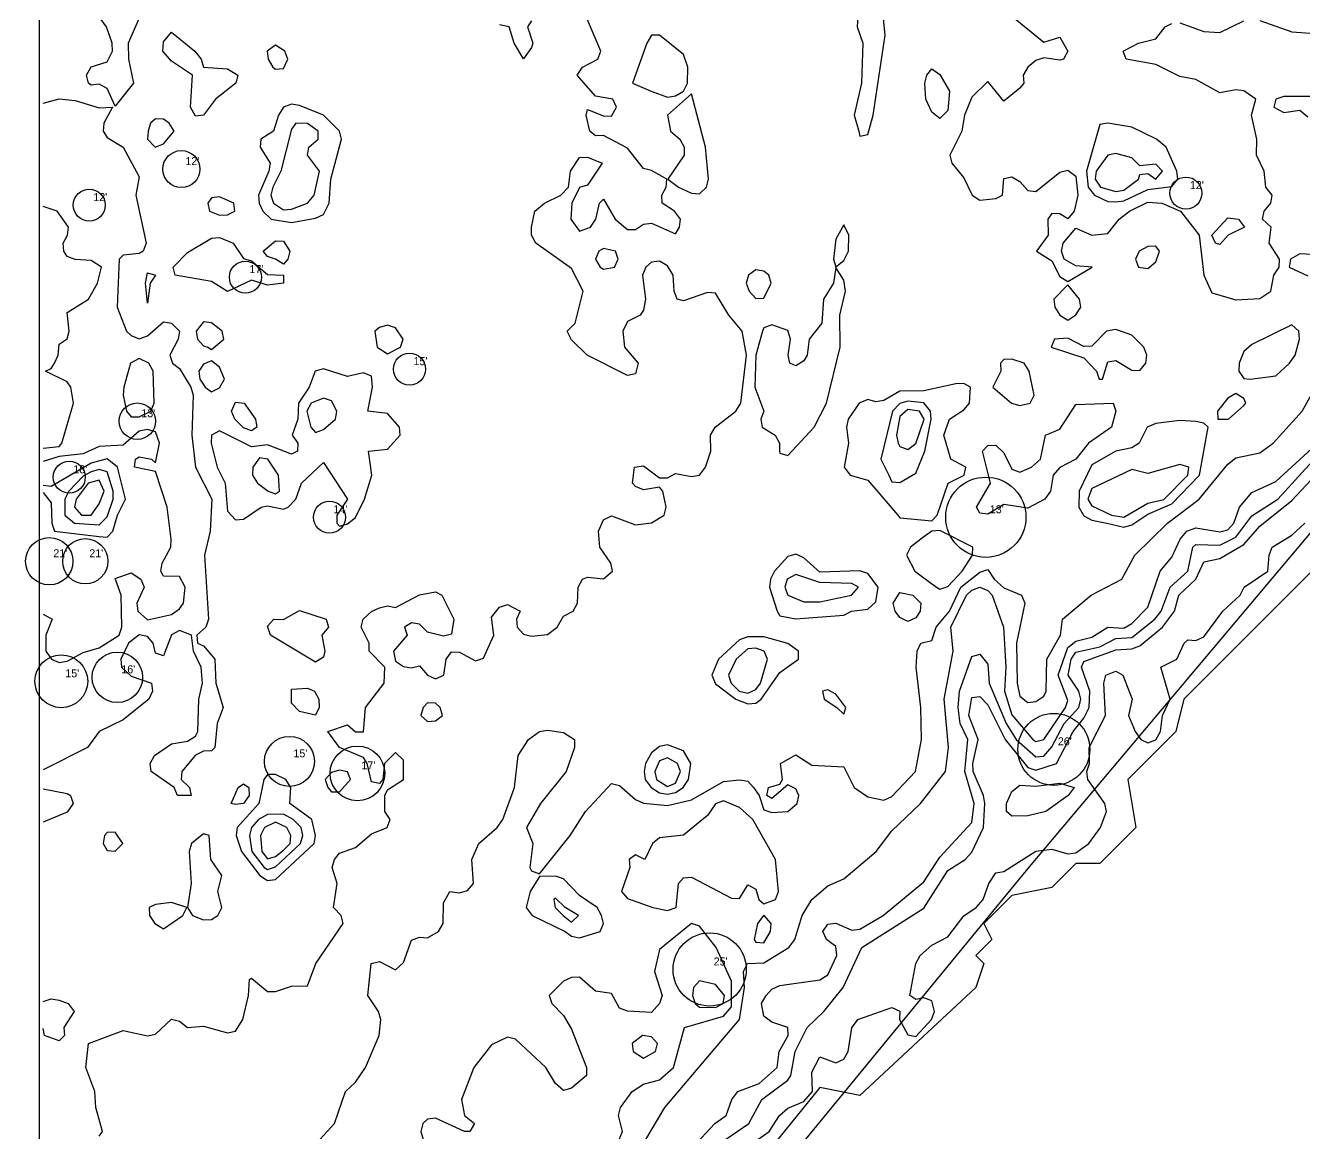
# Model space of a CAD drawing. Extents: x 425736 to 427074, y 1578339 to 1579567.
# Drawn here: x 425746.6 to 426066.1, y 1578866.5 to 1579143.4 of the extents above; entities that cross this region are included whole.
import ezdxf

# ---------------------------------------------------------------- set-up
doc = ezdxf.new("R2010")
doc.units = 21
doc.header["$MEASUREMENT"] = 0
for name, color, linetype in [('C-TOPO-HALF', 9, 'Continuous'), ('C-TOPO-MAJR', 3, 'Continuous'), ('C-TOPO-MINR', 8, 'Continuous'), ('C-WATR-LIDAR', 5, 'Continuous'), ('C-WATR-OVERTURE', 4, 'Continuous'), ('G-ANNO-ZONE', 6, 'Continuous'), ('L-PLNT-ANNO', 92, 'Continuous'), ('L-PLNT-TREE', 92, 'Continuous')]:
    doc.layers.add(name, color=color, linetype=linetype)

msp = doc.modelspace()

# ---------------------------------------------------------------- linework, layer by layer
at = {"layer": 'C-TOPO-HALF'}
for points, elevation in [([(425808.39185461623, 1579133), (425809, 1579132.4267652307), (425811, 1579132.6508174753), (425812.1130301441, 1579135), (425811.375563345, 1579137), (425809, 1579138.427131164), (425806.9098025192, 1579137), (425807.1873386832, 1579135), (425808.39185461623, 1579133)], 72.5), ([(425975, 1579120.152463382), (425973, 1579121.7129481616), (425971.49377368705, 1579125), (425971.28340757237, 1579129), (425971.7530653951, 1579131), (425973, 1579132.5489739792), (425974.99999999994, 1579131.1245872108), (425977.4322525931, 1579127), (425977, 1579122.165467626), (425975, 1579120.152463382)], 71.5), ([(425807.91831624135, 1579095), (425813, 1579094.140502451), (425819, 1579095.2107131334), (425821, 1579096.1202542232), (425822.41032047797, 1579099), (425822.8330124357, 1579105), (425825.5379376499, 1579115), (425825.0088441804, 1579117), (425821, 1579120.9647905424), (425815, 1579123.381208857), (425813, 1579123.6904532304), (425811.00000000006, 1579122.9544830502), (425809.7581278309, 1579121), (425808.55748692644, 1579117), (425805.3172527927, 1579115), (425805.20534665097, 1579113), (425807.67330953793, 1579109), (425807.37754700833, 1579107), (425804.7352762137, 1579101), (425804.93236862146, 1579099), (425805.8322157821, 1579097), (425807.91831624135, 1579095)], 72.5), ([(425778.9802643172, 1579113), (425781, 1579113.8353060535), (425783.7323333652, 1579117), (425782.4680679828, 1579119), (425781, 1579119.9972985142), (425779, 1579120.021550978), (425777.8300540219, 1579119), (425777.2090147356, 1579116.9999999998), (425777.0183461303, 1579115), (425778.9802643172, 1579113)], 72.5), ([(426013.6696880429, 1579101), (426017, 1579099.369622746), (426019, 1579099.294940529), (426021, 1579099.6038714827), (426027, 1579102.4278565473), (426032.99999999994, 1579103.156386411), (426034.44738802634, 1579105), (426034.2120342492, 1579107), (426031.5819618675, 1579113), (426029.1241822291, 1579115), (426023, 1579117.9654007973), (426016.99999999994, 1579118.9465124682), (426015, 1579118.6195057223), (426011.67350256746, 1579107), (426012.0558015631, 1579103), (426013.6696880429, 1579101)], 72.5), ([(425792.5075702956, 1579097), (425795, 1579095.9563086692), (425797, 1579096.0435527982), (425798.87456, 1579097), (425798.5876362594, 1579099), (425795, 1579100.5811670097), (425793, 1579100.3256163755), (425792.1398260131, 1579099), (425792.5075702956, 1579097)], 72.5), ([(425792.10293831484, 1579063), (425793, 1579062.4463792483), (425796.0844908883, 1579065), (425795.69707199454, 1579067), (425793, 1579069.0375853018), (425791, 1579069.2981154881), (425789.24075229093, 1579067), (425789.5627395602, 1579065), (425791, 1579063.33179184), (425792.10293831484, 1579063)], 72.5), ([(425834.4444491543, 1579063), (425837, 1579061.336614491), (425840.2357723578, 1579063), (425840.94582787243, 1579065), (425839, 1579067.8454312554), (425837, 1579068.4616265749), (425835, 1579067.8817672082), (425833.86899373797, 1579067), (425834.4444491543, 1579063)], 72.5), ([(425791.4507142857, 1579053.0000000002), (425793, 1579051.827144917), (425795, 1579052.8481437932), (425796.2388771187, 1579055), (425795, 1579058.0401188708), (425793, 1579059.5825585502), (425791, 1579058.7430290408), (425789.83035714284, 1579057), (425790.09184767277, 1579055), (425791.4507142857, 1579053.0000000002)], 72.5), ([(425824.3669039764, 1579019), (425825, 1579018.279517834), (425827, 1579018.8538437977), (425829, 1579020.4753498929), (425831.2911163479, 1579025), (425833.0543689321, 1579031), (425832.27963800903, 1579037), (425837, 1579037.5354768392), (425840.1756174551, 1579041), (425840.0087568609, 1579043), (425837, 1579046.4343649314), (425832.07909967843, 1579047), (425833.2434825231, 1579053), (425833, 1579055.777035566), (425831, 1579056.61247354), (425827, 1579055.679281503), (425821, 1579057.542160144), (425818.9222396651, 1579057), (425817.4016102751, 1579053), (425814.80342332803, 1579049), (425814.5966280897, 1579045), (425813.1560424667, 1579041), (425814.5911854951, 1579039), (425814.4973838592, 1579037), (425813, 1579036.2222039201), (425807, 1579038.6052836054), (425803, 1579038.117886959), (425795, 1579042.0932023877), (425793, 1579041.022268709), (425792.9385882035, 1579039), (425794.4252187548, 1579033), (425796.4224111214, 1579029), (425797, 1579021.9840039741), (425799, 1579019.886454586), (425801, 1579019.9993318398), (425805.46661757486, 1579023), (425807, 1579023.3599124271), (425811, 1579022.518075564), (425812.2150077094, 1579023), (425814.1362679837, 1579025), (425815.5079928952, 1579029), (425821, 1579034.1454242312), (425827.00012265425, 1579025), (425824.3223215296, 1579021), (425824.3669039764, 1579019)], 72.5), ([(425962.25417639664, 1579031), (425963, 1579029.3733594515), (425965, 1579029.1958618658), (425969, 1579031.5397178917), (425971.242042392, 1579037), (425972.8704233882, 1579045), (425972.72045968694, 1579047), (425971, 1579049.06987937), (425967, 1579049.5263923558), (425965.00000000006, 1579048.9142792227), (425963.20586584066, 1579047), (425960.2695343456, 1579035), (425962.25417639664, 1579031)], 72.5), ([(425985, 1579021.505844846), (425984.1440399367, 1579023), (425987.6488996372, 1579029), (425985.6763594734, 1579037), (425987, 1579038.436451733), (425989, 1579038.4956672443), (425991, 1579036.5580524344), (425993, 1579032.5287607773), (425995, 1579031.785704115), (425997.92599736067, 1579033), (426000.2011488561, 1579035), (426001.42823712947, 1579041), (426005, 1579042.5473421211), (426009, 1579048.657813588), (426018.32620320853, 1579049), (426018.9685196752, 1579047), (426017.881977343, 1579043), (426012.16094593756, 1579039), (426009, 1579035.0519722365), (426005.00000000006, 1579032.9694539062), (426003.37024913623, 1579031), (426002.64986192284, 1579027), (426001.2609037328, 1579024.9999999998), (425997, 1579022.7785234898), (425991, 1579023.6707572816), (425987, 1579021.2645823876), (425985, 1579021.505844846)], 71.5), ([(426017.88600907964, 1579021), (426021, 1579020.5367162763), (426027, 1579023.9912201148), (426031, 1579024.9740312572), (426037.00931124197, 1579031), (426037.23231988424, 1579033), (426035, 1579033.697911068), (426027, 1579031.4517679901), (426023, 1579032.4627729107), (426013, 1579027.6909891793), (426011.9955998955, 1579025), (426013, 1579023.3892828447), (426017.88600907964, 1579021)], 72.5), ([(425760.5535303053, 1579021), (425763, 1579021.0114349152), (425765, 1579023.861082206), (425766.1940942928, 1579027), (425765, 1579029.7267446383), (425762.24142648384, 1579029), (425759.2069593365, 1579025), (425758.80675203726, 1579023), (425760.5535303053, 1579021)], 73.5), ([(425937, 1579001), (425941, 1578999.3265246213), (425945, 1578999.3228412373), (425952.9416938111, 1579001), (425954.66997395514, 1579003), (425953, 1579003.9494429557), (425945, 1579004.1609147154), (425939, 1579006.1878342489), (425936.9075192535, 1579005), (425936.2614353666, 1579003), (425937, 1579001)], 72.5), ([(425967, 1578994.4226660877), (425965, 1578995.4351887894), (425963.8643533123, 1578997), (425963.34427791735, 1578999), (425965, 1579001.7262511887), (425968.2423122516, 1579001), (425970.24043390155, 1578999), (425970.1202954349, 1578997), (425969, 1578995.3581298941), (425967, 1578994.4226660877)], 71.5), ([(425924.84756833897, 1578977), (425927, 1578976.506559891), (425929, 1578977.4904674587), (425930.18106243736, 1578979), (425931.9908702342, 1578985), (425931.1106963573, 1578987), (425929, 1578987.7906017094), (425927, 1578987.5960058158), (425924.08419394365, 1578985), (425922.21767331345, 1578981), (425922.8774478158, 1578979), (425924.84756833897, 1578977)], 72.5), ([(425904.2057385199, 1578955), (425907, 1578953.2216293546), (425909, 1578954.05735463), (425910.1857184102, 1578957), (425909.49478246906, 1578959), (425907, 1578960.3763959706), (425905, 1578959.598224602), (425903.775647575, 1578957), (425904.2057385199, 1578955)], 72.5), ([(425805.0835479473, 1578931), (425807, 1578929.7668876108), (425809, 1578929.9802828846), (425818.6591575034, 1578939), (425819.04428664857, 1578941), (425818.0771159874, 1578945), (425812.583529318, 1578949), (425812.81638401153, 1578953), (425811.6389104703, 1578955), (425809, 1578956.201500484), (425807, 1578956.2479435958), (425806.08375365013, 1578955), (425804.8978895245, 1578949), (425799.4382090586, 1578943), (425799.2300941102, 1578941), (425800.5031243148, 1578937), (425805.0835479473, 1578931)], 72.5), ([(425822.0588043655, 1578953), (425823, 1578951.8841969746), (425825, 1578951.913376547), (425827.76412573806, 1578955), (425827, 1578956.8829553768), (425825, 1578957.3144327134), (425823, 1578956.6785076861), (425821.4740919083, 1578955), (425822.0588043655, 1578953)], 72.5), ([(425993, 1578945.814291323), (425991.63564490626, 1578947), (425991.6406779661, 1578949), (425993, 1578952.0037631216), (425995, 1578953.5758257203), (425999, 1578953.2988684843), (426005, 1578954.0926844552), (426008.61444022215, 1578953), (426007.0671357373, 1578951), (426001.4987320372, 1578947), (425997, 1578945.907150259), (425993, 1578945.814291323)], 69.5), ([(425903.28940027894, 1578923), (425907, 1578922.2126970417), (425909.1498781478, 1578923), (425909.68037703517, 1578929), (425911, 1578930.3565293988), (425913, 1578930.5712861414), (425923, 1578925.3086556168), (425925, 1578925.2503527515), (425927, 1578928.6592481204), (425929, 1578927.558460573), (425929.8155278523, 1578925), (425931, 1578923.8807038474), (425933.9263015551, 1578925), (425934.71603845176, 1578926.9999999998), (425933.9866025772, 1578935), (425928.30367647053, 1578945), (425925, 1578947.9587553514), (425921, 1578949.6294820716), (425918.99999999994, 1578948.9166750934), (425917, 1578945.9829133374), (425911, 1578941.0525872242), (425905, 1578940.4227129337), (425903.22833292413, 1578939), (425901.27716994897, 1578935), (425899, 1578936.110453649), (425897.37752161385, 1578935), (425897.54359740904, 1578933), (425895.48689138575, 1578927), (425897, 1578925.2650790552), (425903.28940027894, 1578923)], 71.5), ([(425765.98647538736, 1578939), (425767, 1578937.1957305782), (425769, 1578937.062467555), (425770.84464579896, 1578939), (425769, 1578941.785346308), (425767, 1578941.702176142), (425766.2768978059, 1578941), (425765.98647538736, 1578939)], 72.5), ([(425805.6109966124, 1578937), (425807, 1578935.1239521343), (425809, 1578935.6946971943), (425811, 1578937.2886369529), (425812.66493923415, 1578939), (425812.87218247086, 1578941), (425811.86071783234, 1578943), (425809, 1578944.2652043493), (425806.2331519073, 1578943), (425805.29188224796, 1578940.9999999998), (425805.6109966124, 1578937)], 73.5), ([(425788.2552199473, 1578921), (425791, 1578919.9267317073), (425793, 1578920.016638466), (425794.60811667726, 1578921), (425795.5845460758, 1578923), (425794.6171178473, 1578927), (425795.58194936864, 1578931), (425792.88213627995, 1578935), (425792.4417362271, 1578941), (425791, 1578941.4182284856), (425788.0110984992, 1578939), (425787.4739167711, 1578937), (425787.93938040524, 1578929), (425787.02111867775, 1578923), (425788.2552199473, 1578921)], 72.5), ([(425881.4371884158, 1578917.0000000002), (425883, 1578915.822547811), (425885, 1578915.3730206392), (425890.11993097496, 1578917), (425890.9502741539, 1578919), (425890.50432916445, 1578921), (425889.36192251917, 1578923), (425885, 1578926.020327733), (425881, 1578930.1371348258), (425879.00000000006, 1578930.7766008668), (425875.00000000006, 1578930.7593688362), (425872.6813398548, 1578927), (425871.65544694144, 1578923), (425873.13217993075, 1578921), (425881.4371884158, 1578917.0000000002)], 71.5), ([(425778.8833668114, 1578919), (425781, 1578917.6618618618), (425785.8554528651, 1578921), (425786.85989847715, 1578922.9999999998), (425783, 1578924.2076242343), (425779, 1578923.7558213074), (425777.43369474565, 1578923), (425777.5654379943, 1578921.0000000002), (425778.8833668114, 1578919)], 72.5), ([(425928.5997495826, 1578915), (425929, 1578914.3319400905), (425931, 1578914.1714562033), (425932.66416834824, 1578917), (425932.8583777819, 1578919), (425931, 1578921.0774739583), (425929.44001852704, 1578918.9999999998), (425928.5997495826, 1578915)], 71.5)]:
    msp.add_lwpolyline(points, close=True, dxfattribs=dict(at, elevation=elevation))
for points, elevation in [([(425907.6040676381, 1578857), (425918.82226520526, 1578869.0000000002), (425921.6420706096, 1578871), (425923.0833367243, 1578875), (425924.5416296625, 1578877), (425929.83947192685, 1578879), (425934.36366815894, 1578883), (425934.8870748623, 1578887), (425937.1004155554, 1578891), (425937.0370871469, 1578893), (425933, 1578894.3470179136), (425931, 1578895.8079426363), (425930.41643603495, 1578899), (425931.6141295206, 1578901), (425933, 1578902.618346101), (425935, 1578903.458912415), (425945, 1578904.8915626856), (425947, 1578906.1278648148), (425949.2737672584, 1578911), (425949, 1578913.210455312), (425946.68188775505, 1578915), (425945.76317819493, 1578917), (425947, 1578918.8422060513), (425949, 1578919.0508247027), (425953, 1578917.351958158), (425955, 1578917.5663134232), (425960.890499916, 1578920.9999999998), (425971, 1578929.3990587783), (425975, 1578935.52948644), (425983, 1578944.2274360922), (425983.6127995267, 1578949), (425981.2428011187, 1578957), (425982.0449094442, 1578965), (425980.06657868973, 1578969), (425979.5776497335, 1578973), (425979.93956333725, 1578977), (425983, 1578985.6820027065), (425985, 1578986.293948127), (425987, 1578983.7943262411), (425987.3745547074, 1578979), (425991.5816604349, 1578969), (425994.0626115643, 1578965), (425999, 1578960.6120214453), (426001, 1578960.767529005), (426003, 1578963.104072398), (426006.1059987194, 1578969), (426009.74453925935, 1578973), (426010.27105114295, 1578975), (426009.7148047461, 1578977), (426007.0876830131, 1578981), (426007.8587351147, 1578985), (426009, 1578986.7679977503), (426015, 1578988.1152146272), (426019, 1578990.1587498998), (426023, 1578990.4258437038), (426028.7457297877, 1578995), (426030.34324562264, 1578997), (426032.54056787246, 1579003), (426036.9965165291, 1579007), (426038.2144291797, 1579013), (426039, 1579013.6948797214), (426044.99999999994, 1579013.5314058282), (426049, 1579015.4866146063), (426053, 1579020.890971928), (426059.4699365675, 1579025), (426095.9625059326, 1579065)], 70.5), ([(425818.3056057866, 1578863), (425823.73771313945, 1578869), (425826.52296387014, 1578877), (425829.00000000006, 1578879.3314692425), (425831.47590774146, 1578883), (425834.9253438114, 1578891), (425835.3390920048, 1578895), (425834.7458915365, 1578897), (425832.1339431149, 1578901), (425832.9622801441, 1578909.0000000002), (425834.99999999994, 1578909.4737615169), (425839, 1578907.4313364055), (425841, 1578909.2737361284), (425843, 1578914.8477419354), (425845, 1578915.5743380855), (425847, 1578915.4161179878), (425849.72386808274, 1578917), (425850.89541132696, 1578919), (425851, 1578924.1424375917), (425852.5604651163, 1578927), (425855, 1578926.6812439263), (425857, 1578927.220451527), (425858.46208401525, 1578929), (425858.07139479904, 1578935), (425859.83770239016, 1578939), (425864.40781134856, 1578943), (425865.8124309828, 1578945), (425868.709479825, 1578953), (425869.6258547704, 1578961), (425872.2130658715, 1578965), (425875, 1578966.9771481869), (425877, 1578967.2706256628), (425881, 1578966.751171875), (425883.74910394265, 1578965), (425883.75775307196, 1578963), (425881.645719782, 1578957), (425875.2182393253, 1578949), (425871.71193866374, 1578943), (425873.36126507993, 1578939), (425872.5492295639, 1578933), (425873, 1578932.1535066208), (425875, 1578931.3732517483), (425882.6718951836, 1578941), (425886.44581440627, 1578947), (425893, 1578953.9309683605), (425895, 1578953.5017502916), (425899, 1578949.9910461828), (425901, 1578949.0549536615), (425907, 1578948.4581889887), (425913, 1578949.8457531142), (425921, 1578954.4345823096), (425925, 1578954.897584541), (425927, 1578954.5513626835), (425928.4617283951, 1578953), (425929.8822055138, 1578951), (425930.99999999994, 1578947.3834951455), (425933, 1578946.7623892352), (425937, 1578946.9353142257), (425939.36041457707, 1578949), (425939.7666240409, 1578951), (425939, 1578952.5997331555), (425937, 1578953.6445070424), (425933, 1578950.2107950402), (425931.76413478015, 1578951), (425932.2007611798, 1578953), (425935, 1578953.801826484), (425935.70575578266, 1578955), (425935.20017331024, 1578959), (425939, 1578961.097750683), (425943, 1578958.5710732732), (425951, 1578958.1526136915), (425953.58483360615, 1578953.0000000002), (425957, 1578950.6683417084), (425961, 1578949.8117699008), (425963, 1578950.7557148042), (425968.911076524, 1578957), (425970.45958580205, 1578965), (425970.2836801753, 1578973), (425969.11182427616, 1578983), (425969.32727272727, 1578987), (425970.29160908196, 1578989), (425973, 1578989.665930251), (425974.0809518751, 1578993), (425977.39611852367, 1578997), (425980.2701994933, 1579003), (425985, 1579006.7780349879), (425987.00000000006, 1579007.434310633), (425988.5782806021, 1579005), (425991, 1579002.829089717), (425995.37842465757, 1579001.0000000002), (425996.2776881326, 1578999), (425994.1776378815, 1578989), (425994.2980884692, 1578979), (425995, 1578975.7774615823), (425997, 1578974.1674714815), (425999, 1578974.4520394597), (426001, 1578975.8106534397), (426001.61682138464, 1578977), (426001.73843855923, 1578985), (426005.18443965924, 1578991), (426005.67484355444, 1578995), (426012.8429924942, 1579001), (426020.49395027256, 1579005), (426023.7169327814, 1579011), (426031.9007571817, 1579019), (426039.8471086037, 1579025), (426047.00000000006, 1579033.7580853817), (426049, 1579035.3213127267), (426055, 1579036.6349293706), (426058.30478589423, 1579039), (426065.50713050994, 1579047), (426071, 1579056.6671520697)], 71.5), ([(425751, 1579026.661121743), (425753, 1579024.1164883268), (425753.1513179662, 1579019), (425753.797071842, 1579017), (425765, 1579015.6522991753), (425767, 1579015.524686362), (425768.3793690583, 1579017), (425769.50555186253, 1579021), (425771.572201652, 1579025), (425769.52807847713, 1579033), (425767, 1579035.1151542242), (425763, 1579034.000897821), (425753, 1579028.1877173637), (425751, 1579028.447798742)], 72.5), ([(425929.5423920416, 1578865), (425932.36006652506, 1578867), (425934.97991754225, 1578871), (425937, 1578872.8492650501), (425941, 1578874.496702971), (425943.17036500317, 1578877), (425943, 1578881.8084656084), (425945, 1578885.6589414345), (425949, 1578884.1392405063), (425951, 1578885.046746988), (425952.0884920102, 1578887), (425953, 1578892.920584498), (425954.53197013953, 1578895), (425963, 1578897.9755773386), (425965, 1578897.0479704798), (425964.95960642153, 1578895), (425966.99999999994, 1578891.1886010363), (425969, 1578890.7483988227), (425972.96822916664, 1578895), (425973.65339766786, 1578897), (425973, 1578899.6597769028), (425971, 1578900.4345041323), (425969, 1578900.0017497812), (425967.48136645963, 1578901), (425969.00295085687, 1578909), (425970.0926622766, 1578911), (425973, 1578913.606546165), (425977, 1578915.649532366), (425981, 1578920.864164827), (425984.08780750586, 1578923), (425985.8539293018, 1578925), (425987.21728645766, 1578929), (425989, 1578931.6288037775), (425991, 1578932.0040395597), (425999, 1578937.0903587444), (426003, 1578937.5552753257), (426007, 1578936.429422719), (426009, 1578936.6293879389), (426012.21481481486, 1578939), (426015.1844605925, 1578943), (426016.6611811546, 1578947), (426016.2765072765, 1578949), (426012.00315678713, 1578955), (426011.77725899476, 1578957), (426012.3910447761, 1578958.9999999998), (426012.35113819677, 1578963), (426016.39068483387, 1578971), (426015.99248217756, 1578979), (426016.5221634138, 1578981), (426019, 1578982.072666464), (426020.7328094302, 1578981), (426023.0533436413, 1578975.0000000002), (426022.18805817806, 1578971), (426023.82119710254, 1578967), (426025.20417391305, 1578964.9999999998), (426027, 1578964.1527732196), (426029, 1578964.8440846398), (426030.16637097235, 1578967), (426030.6465634338, 1578971), (426032.5981484656, 1578975), (426030.2715855573, 1578983), (426034.2318520008, 1578985), (426036.04684512434, 1578989), (426037, 1578989.831699687), (426039, 1578989.6611842103), (426041, 1578990.5765765766), (426045.7267413541, 1578997), (426050.0259865255, 1579001), (426051.0424133811, 1579003), (426056.9707192871, 1579007.0000000002), (426057.263099631, 1579011), (426058.0587612493, 1579013), (426063, 1579016.0252474248), (426066.18416523235, 1579019)], 69.5), ([(425894.9121742235, 1578865), (425895.69225558813, 1578867), (425894.7078569691, 1578871), (425895.2508702715, 1578873), (425898.1481249216, 1578877), (425901, 1578878.8194236215), (425905, 1578879.9064482031), (425908.4400939702, 1578883), (425911.2393529218, 1578893), (425921, 1578895.8144255434), (425923, 1578898.1315986845), (425923, 1578904.6104595605), (425919.1425295167, 1578913), (425915, 1578918.2854291417), (425913, 1578918.9984443502), (425905, 1578912.5035154137), (425903.75309953943, 1578907), (425905.60959007713, 1578901.0000000002), (425904.9428967749, 1578899), (425903, 1578896.7077933007), (425897, 1578897.046408394), (425895, 1578897.8003581022), (425893, 1578901.5179300453), (425889, 1578902.0934744268), (425885, 1578905.580576984), (425883, 1578905.5046015272), (425881, 1578904.5443397183), (425877.40500436426, 1578901), (425878.0924914676, 1578899), (425881, 1578895.9595639943), (425883, 1578892.5404761906), (425886.73506316147, 1578883), (425886.7615312206, 1578881), (425883, 1578877.8125894135), (425881, 1578877.2281879196), (425879, 1578879.0194520992), (425876.55136936676, 1578883), (425869, 1578890.0485279188), (425867, 1578890.5886853698), (425863, 1578888.6458840722), (425858.6019468839, 1578883), (425855.5324465217, 1578875), (425856.23639455787, 1578871), (425858.7782448765, 1578869), (425857.6087560806, 1578867), (425856.2487135506, 1578867), (425849, 1578870.3060467145), (425847, 1578870.084060744), (425845.8542904082, 1578869), (425845.2953386104, 1578867.0000000002), (425845.88567990373, 1578865)], 71.5)]:
    msp.add_lwpolyline(points, dxfattribs=dict(at, elevation=elevation))
at = {"layer": 'C-TOPO-MAJR', "elevation": 70}
msp.add_lwpolyline([(425921.428076802, 1578865), (425927.29082693177, 1578869), (425930.5734453181, 1578875), (425937, 1578879.8783608195), (425937.7956043956, 1578881), (425938.84431137727, 1578887), (425941.8302791309, 1578893), (425946.0201125344, 1578897), (425950.8372818563, 1578903), (425955.5613562971, 1578913), (425971, 1578922.7827981985), (425977, 1578932.2154490864), (425981.3467624905, 1578935), (425983, 1578936.8455604413), (425985.929902628, 1578943), (425986.23807970644, 1578949), (425985.96478444175, 1578951), (425983.3581382815, 1578957), (425983.25332432694, 1578959), (425984.6205542301, 1578965), (425982.29380457714, 1578971), (425983, 1578975.420897719), (425985, 1578975.6976297526), (425987, 1578973.6603566299), (425991.3192544597, 1578965), (425997, 1578958.0042376032), (425999, 1578957.260187925), (426004.16822100116, 1578959), (426008.31680902495, 1578967), (426011, 1578970.2831422575), (426012.3323572474, 1578973), (426012.5292888222, 1578977), (426010.4417938659, 1578983.0000000002), (426011, 1578984.4261047703), (426019, 1578987.3361478052), (426023, 1578987.5998659518), (426025, 1578988.359660646), (426030.65980957675, 1578993), (426033.6811133331, 1578997), (426034.732037487, 1579001.0000000002), (426039.00336648815, 1579005), (426041, 1579009.3758425245), (426045, 1579010.194650301), (426051, 1579013.649055252), (426055, 1579018.293715797), (426063, 1579024.6802207187), (426075, 1579037.625837247)], dxfattribs=at)
at = {"layer": 'C-TOPO-MINR'}
for points, elevation in [([(425954.78574262664, 1579117), (425955, 1579115.6987951808), (425957, 1579116.1533373422), (425958.32998522895, 1579121), (425961.3520443521, 1579141), (425960.9203296703, 1579145), (425961.3672316384, 1579149), (425959.691162251, 1579153), (425959, 1579157.4019851116), (425958.30290872615, 1579155), (425955, 1579152.667115903), (425951, 1579153.5400372439), (425950.3829787234, 1579153), (425950.6964788732, 1579151), (425954.604509974, 1579147), (425954.3402961396, 1579143), (425955.7987980468, 1579139), (425955.4313411953, 1579129), (425953.63139663043, 1579121), (425954.78574262664, 1579117)], 72), ([(425789, 1579120.708801007), (425787.81575469207, 1579123), (425788.3053814567, 1579131), (425783, 1579134.4626154737), (425780.91264063533, 1579137), (425781, 1579139.2537634408), (425783, 1579141.7116594098), (425788.866840052, 1579137), (425790.46282587707, 1579135), (425791, 1579132.9991993594), (425797, 1579132.5314760245), (425799.6414260925, 1579131), (425799.1080908219, 1579129), (425794.0025109856, 1579125), (425791.01141853316, 1579121.0000000002), (425789, 1579120.708801007)], 72), ([(425902.86572989856, 1579127), (425907, 1579125.444232299), (425909, 1579125.796522684), (425910.9627824546, 1579127), (425911.92601560394, 1579129), (425912.0895193297, 1579133), (425911, 1579136.1152866243), (425905, 1579140.9469226426), (425903, 1579140.9231981095), (425901.7777221527, 1579139), (425898.2326559215, 1579129), (425902.86572989856, 1579127)], 72), ([(425909.6896247241, 1579103), (425913, 1579101.4951318817), (425914.99999999994, 1579101.2778694318), (425916.6998953123, 1579103), (425917.20062227757, 1579105), (425916.4498037727, 1579113), (425913, 1579126.2772334293), (425906.98531865195, 1579121), (425907.70407623076, 1579117), (425910.03660477453, 1579115), (425911.1314777513, 1579113), (425911.1293791754, 1579111), (425907.08364839316, 1579105), (425909.6896247241, 1579103)], 72), ([(425808.4916546726, 1579099), (425810.99999999994, 1579097.3497981653), (425813, 1579097.487078265), (425817.02200424176, 1579099), (425818.6662611869, 1579101), (425820.05301154027, 1579107), (425817.04224569205, 1579111), (425817.3152468442, 1579113), (425819.7106606495, 1579115), (425819.67188740143, 1579117), (425817, 1579118.9139465876), (425814.11770863074, 1579119), (425813, 1579117.5025497195), (425810.34890620847, 1579107), (425808.3612264314, 1579103), (425807.89768599044, 1579101), (425808.4916546726, 1579099)], 73), ([(426015.17401604477, 1579102.9999999998), (426019, 1579101.863900947), (426021, 1579102.2669382403), (426024.63092038187, 1579105), (426025, 1579106.116657319), (426027, 1579106.3582089553), (426029, 1579104.9812026434), (426030.6446782679, 1579107), (426029, 1579108.7026743942), (426024.99999999994, 1579108.3174404013), (426023, 1579110.3034085454), (426019, 1579111.402141901), (426017, 1579110.9766807996), (426014.0525336851, 1579107), (426013.8524068177, 1579105), (426015.17401604477, 1579102.9999999998)], 73), ([(426045, 1579088.6654118358), (426043.91556857, 1579089), (426042.983355526, 1579090.9999999998), (426047, 1579095.3502673795), (426049.62076665426, 1579095), (426051.10539602395, 1579093), (426047.0279969458, 1579091), (426045, 1579088.6654118358)], 72), ([(425948.46356399264, 1579085), (425949, 1579083.0619469024), (425951, 1579084.6436170214), (425952.2168347556, 1579087), (425952.2954860149, 1579091), (425951, 1579093.6058446188), (425949, 1579089.9871559632), (425948.46356399264, 1579085)], 72), ([(425797, 1579076.888818858), (425793, 1579079.3830558974), (425783.95389109117, 1579081), (425783.42484570976, 1579083), (425787, 1579086.6341331895), (425793, 1579090.2419386746), (425795, 1579090.3890350878), (425798.44235588977, 1579089), (425800.99999999994, 1579085.1626297578), (425803, 1579084.582922398), (425806.99999999994, 1579081.1724), (425811, 1579080.9597315437), (425811, 1579078.958907965), (425807, 1579078.4537356081), (425803, 1579079.744069128), (425797, 1579076.888818858)], 72), ([(425809.00000000006, 1579084.9853535355), (425807, 1579085.6554316827), (425805.90775063186, 1579087), (425809, 1579089.5572878658), (425811, 1579089.5121856364), (425812.6127007123, 1579087), (425812.14214618976, 1579085), (425811, 1579083.7598784193), (425809.00000000006, 1579084.9853535355)], 72), ([(425890.13888198754, 1579083), (425891, 1579082.449360553), (425893.71741662256, 1579083), (425894.66095757106, 1579085), (425893.94477753236, 1579087), (425891, 1579087.648209549), (425889.8222891566, 1579087), (425888.969265794, 1579085), (425890.13888198754, 1579083)], 72), ([(426024.6567868605, 1579083), (426027, 1579082.6284275323), (426029, 1579084.347173855), (426029.9127361224, 1579087), (426029, 1579088.2573435504), (426027, 1579088.1127711828), (426024.8507061197, 1579087), (426023.92689987936, 1579085), (426024.6567868605, 1579083)], 72), ([(425927.3994049182, 1579077), (425929, 1579075.1909000988), (425931, 1579075.20762937), (425932.9067582219, 1579079), (425932.2969905911, 1579081), (425931, 1579081.9809332392), (425929, 1579082.3524435519), (425927.1750841751, 1579081), (425926.6510122121, 1579079), (425927.3994049182, 1579077)], 72), ([(425934.9464338562, 1579037), (425935, 1579036.488700565), (425937, 1579035.9632034632), (425943.6306763285, 1579043), (425946.7267611974, 1579049), (425950.1448028674, 1579063), (425949.9921796166, 1579071), (425951.42745930643, 1579077), (425951, 1579079.7437037039), (425949, 1579082.8918918918), (425948.4061169183, 1579079), (425945.9461467038, 1579075), (425945.5161093297, 1579069), (425942.40236275195, 1579065), (425941.83200697706, 1579061), (425941, 1579059.5564592397), (425938.99999999994, 1579058.3179003242), (425937.56647040596, 1579059), (425937.1328828829, 1579061), (425937.709623431, 1579065), (425937, 1579067.1760372235), (425933, 1579068.5495964594), (425931, 1579067.8090971743), (425930.69781209785, 1579067), (425929.0559770696, 1579061), (425928.7571539057, 1579053), (425931.00723825936, 1579047), (425930.3156406352, 1579045), (425930.5811301192, 1579043), (425933.83208808495, 1579041), (425934.929035753, 1579039), (425934.9464338562, 1579037)], 72), ([(425777, 1579073.9732461357), (425776.5685049211, 1579078.9999999998), (425777, 1579081.5477928398), (425779.06004618935, 1579081), (425777.7217141364, 1579079), (425777, 1579073.9732461357)], 72), ([(426004.99006912665, 1579071), (426007, 1579069.7085134934), (426009.00000000006, 1579071.0753997362), (426010.2163916188, 1579073), (426009.90881913307, 1579075), (426007, 1579078.612211757), (426003.47191011236, 1579075), (426003.75680095144, 1579073), (426004.99006912665, 1579071)], 72), ([(426014.8255655078, 1579055), (426015.6344561016, 1579055), (426016.99999999994, 1579059.3300879397), (426019, 1579059.6889540567), (426023, 1579057.2836654715), (426025, 1579057.1304836895), (426026.4957252138, 1579059.0000000002), (426026.72843778034, 1579061), (426026.0222573583, 1579063), (426023, 1579065.9646516393), (426019, 1579067.4534922212), (426016.6537086685, 1579067), (426013, 1579063.267434421), (426011, 1579063.1554593116), (426007, 1579065.219411603), (426003.68296409474, 1579065), (426002.81569560047, 1579063), (426011, 1579060.3688131985), (426014.1749677049, 1579057), (426014.8255655078, 1579055)], 72), ([(426052.51436388504, 1579055), (426059, 1579055.8158022943), (426062.3807774863, 1579059), (426063.7574177148, 1579061), (426064.8436794196, 1579065), (426064.674522293, 1579067), (426063, 1579068.565812984), (426053, 1579063.6999875205), (426051, 1579061.946043482), (426049.78210590384, 1579059), (426049.7334438184, 1579057), (426051, 1579055.2076923077), (426052.51436388504, 1579055)], 72), ([(425771.77240742877, 1579047), (425773, 1579045.5568212639), (425775.00000000006, 1579045.5965155188), (425777.87767969735, 1579047), (425778.7300586348, 1579049), (425778.4480672269, 1579057), (425777.335415439, 1579059), (425775, 1579060.1578395385), (425772.8174836233, 1579059), (425771.12905597937, 1579053), (425770.92917588854, 1579051), (425771.77240742877, 1579047)], 72), ([(425992.8798265954, 1579049), (425995, 1579048.3944289116), (425997.56939234806, 1579049), (425998.5943099654, 1579051), (425997.3696126111, 1579057), (425996.0662064637, 1579059), (425993, 1579059.9880176582), (425991, 1579059.8855245684), (425990.196045334, 1579059), (425990.29063640046, 1579057), (425988.29807551054, 1579053), (425992.8798265954, 1579049)], 72), ([(425964.5331006823, 1579021), (425965, 1579020.317756298), (425973, 1579019.581200168), (425974.31941463414, 1579021), (425977.0883054893, 1579029), (425981.05364617106, 1579031), (425981.54274342733, 1579033), (425977.78547105566, 1579035), (425976.0152073493, 1579041), (425977.4352593842, 1579045), (425981, 1579047.313984169), (425982.39555498457, 1579049), (425982.71752977016, 1579053), (425981, 1579053.915559492), (425979, 1579053.8576285592), (425971, 1579052.1261963735), (425965, 1579051.9852959048), (425961, 1579049.711209041), (425959, 1579049.2990614786), (425957, 1579049.9353402588), (425954.8546238742, 1579049), (425952.07827834017, 1579045), (425951.69006605365, 1579043), (425952.15424195287, 1579039), (425951.15182868147, 1579033), (425952.6015792071, 1579031), (425957, 1579029.7525773197), (425964.5331006823, 1579021)], 72), ([(426044.45972464, 1579045), (426047.17307692306, 1579045), (426051, 1579048.3802276505), (426051.45188362553, 1579049), (426051, 1579050.1623890623), (426049, 1579051.4417952313), (426047, 1579050.2253749492), (426044.3575512358, 1579047), (426044.45972464, 1579045)], 72), ([(425801, 1579042.8457244162), (425798.8656394453, 1579045), (425798.0548919423, 1579047), (425799, 1579049.2603692159), (425801.2091897127, 1579049.0000000002), (425804.02047981275, 1579045), (425804.3314467027, 1579043), (425803, 1579042.0511519893), (425801, 1579042.8457244162)], 72), ([(425817.88463251665, 1579043), (425819, 1579041.6953576826), (425821, 1579042.439244491), (425824.0003325975, 1579045), (425824.30792640755, 1579047), (425823, 1579049.6114616648), (425821, 1579050.2846882837), (425817.95477888733, 1579049), (425816.8212098421, 1579047), (425817.88463251665, 1579043)], 73), ([(425964.5898532676, 1579039), (425965, 1579038.1437291584), (425967, 1579037.4477516608), (425969, 1579038.95166119), (425971.0663161372, 1579045), (425969.900451936, 1579047), (425967, 1579047.411684674), (425965, 1579045.694945787), (425964.2224572129, 1579041), (425964.5898532676, 1579039)], 73), ([(426016.7806665091, 1579019), (426021, 1579018.0436061686), (426023, 1579018.5645587458), (426027, 1579021.2469152096), (426033, 1579023.8752115918), (426039.93010034156, 1579031), (426042.0652203952, 1579043), (426041, 1579044.0155447242), (426039, 1579044.4250493944), (426035, 1579044.700232558), (426029, 1579043.9054975011), (426026.8134301642, 1579043), (426024.8416289593, 1579039), (426023, 1579037.8670842033), (426019, 1579037.0519177609), (426013, 1579033.5810878358), (426009.8159881019, 1579027), (426009.7057665814, 1579023), (426011, 1579020.8500947796), (426013, 1579019.745905024), (426016.7806665091, 1579019)], 72), ([(425807.16224677715, 1579027), (425809, 1579026.3198377807), (425810.04535931285, 1579027), (425809.7315929991, 1579031), (425807.0819672131, 1579035), (425805, 1579035.3612325175), (425803.3868520033, 1579033), (425803.2360765828, 1579031), (425804.5025021447, 1579029), (425807.16224677715, 1579027)], 73), ([(425758.83962928207, 1579019), (425765, 1579018.6090414238), (425767, 1579020.6413143382), (425768.504100642, 1579025), (425768.48827871453, 1579027), (425767, 1579031.8850354473), (425765, 1579032.4620200112), (425763, 1579031.8819930872), (425761, 1579030.7423486456), (425757.3633733141, 1579027.0000000002), (425756.37993088335, 1579025), (425756.3552242846, 1579021), (425758.83962928207, 1579019)], 73), ([(425974.22195050376, 1579003), (425975, 1579002.5216214592), (425977, 1579003.173541792), (425980.6067080392, 1579007), (425983.1652496434, 1579011), (425983.2819027085, 1579013), (425975, 1579017.2027123482), (425973, 1579016.9855850765), (425971, 1579015.5959171855), (425967.6786737618, 1579013), (425966.6892289582, 1579011), (425968.74656923895, 1579007), (425974.22195050376, 1579003)], 72), ([(425934.38474295195, 1578997), (425935, 1578995.843090007), (425939, 1578995.086673569), (425951, 1578995.9935929028), (425952.96157540823, 1578997), (425957, 1578997.5041310336), (425959, 1578999.403596932), (425959.58179796697, 1579003), (425957, 1579006.4145524697), (425955, 1579007.12006629), (425945, 1579006.777722069), (425940.99999999994, 1579010.3452754142), (425939, 1579011.2672222222), (425937, 1579010.6523162546), (425933.6963463569, 1579007), (425932.735661299, 1579005), (425932.4656678211, 1579003), (425934.38474295195, 1578997)], 72), ([(425819, 1578984.286796671), (425807.7354435326, 1578991), (425807, 1578993.2997090206), (425808.64523697796, 1578995), (425811, 1578994.919649836), (425815, 1578997.2240970207), (425821.6662587947, 1578995), (425822.2318346046, 1578993), (425820.60084985837, 1578991), (425821.3443848386, 1578987), (425821, 1578985.5608232268), (425819, 1578984.286796671)], 72), ([(425924.0306781728, 1578975), (425927, 1578973.8864579797), (425929, 1578974.047944945), (425930.35483172815, 1578975), (425935, 1578981.7260239637), (425939.6839186691, 1578985), (425939.72186606936, 1578987), (425937, 1578988.9534980494), (425931, 1578990.6126539789), (425927, 1578990.6430132375), (425925, 1578989.8451445363), (425919.74686176935, 1578985), (425918.03437090205, 1578981), (425919, 1578978.9088022579), (425924.0306781728, 1578975)], 72), ([(425815, 1578971.966372609), (425813, 1578974.056341092), (425813, 1578977.5214753938), (425817, 1578977.7861509393), (425818.7333660091, 1578977), (425819.85078948806, 1578975), (425819.9541810694, 1578973), (425819, 1578971.0152975372), (425815, 1578971.966372609)], 72), ([(425949.3051131601, 1578973), (425951, 1578971.2683414216), (425951.5023186486, 1578973), (425949, 1578976.2813913045), (425947, 1578977.3419021496), (425945.7247204378, 1578977), (425946.11392713536, 1578975), (425949.3051131601, 1578973)], 72), ([(425845.3595904722, 1578971), (425847.00000000006, 1578969.4499506415), (425849, 1578969.624651325), (425850.7349901034, 1578971), (425850.19195076684, 1578973), (425849, 1578974.054532884), (425847, 1578974.11068598), (425845.9401947149, 1578973), (425845.3595904722, 1578971)], 72), ([(425902.8577344076, 1578953), (425905, 1578951.6748551016), (425907, 1578951.2791701434), (425909, 1578951.6850967826), (425910.8479459608, 1578953), (425912.24218155607, 1578955), (425912.8146010187, 1578959), (425911, 1578962.142959027), (425907, 1578963.6594804737), (425905, 1578963.214957147), (425903, 1578961.6109463898), (425901.49923784006, 1578959), (425901.1136461121, 1578957), (425901.41974328435, 1578955), (425902.8577344076, 1578953)], 72), ([(425799, 1578948.7484933708), (425797.9398814564, 1578949), (425799.68729427253, 1578953), (425801, 1578953.8516110661), (425802.3284477015, 1578953), (425802.47490508144, 1578951), (425801, 1578948.938961814), (425799, 1578948.7484933708)], 72), ([(425806.16489390424, 1578933), (425807, 1578932.4446518975), (425809, 1578933.1112392817), (425815.27518092433, 1578939), (425815.8183460549, 1578941), (425815.4055168202, 1578943), (425813.46002682555, 1578945), (425811, 1578946.2924149022), (425807, 1578946.2111892146), (425804.77910674777, 1578945), (425803.02343138494, 1578943), (425802.53647081373, 1578941), (425803.0940656794, 1578937), (425806.16489390424, 1578933)], 73), ([(425880.88477614947, 1578921), (425883, 1578919.286361797), (425884.7718637543, 1578921), (425881.3876393507, 1578923), (425879, 1578925.288265043), (425878.58238636365, 1578925), (425878.90086121886, 1578923), (425880.88477614947, 1578921)], 72), ([(425913.8788578211, 1578899), (425915, 1578898.0664433583), (425919, 1578898.025277938), (425920.838403541, 1578899), (425921.21677143953, 1578901), (425919, 1578903.744103931), (425915, 1578904.6691066378), (425913.4572922272, 1578902.9999999998), (425913.2509753276, 1578901), (425913.8788578211, 1578899)], 72), ([(425898.3909457126, 1578887), (425901, 1578885.3113644458), (425903.93546410697, 1578887), (425904.50317137036, 1578888.9999999998), (425903, 1578890.6980214291), (425900.6923795075, 1578891), (425898.17080622906, 1578889), (425898.3909457126, 1578887)], 72)]:
    msp.add_lwpolyline(points, close=True, dxfattribs=dict(at, elevation=elevation))
for points, elevation in [([(425775, 1579145.2113095238), (425772.2372521246, 1579139), (425772.3272124458, 1579135), (425773.5499438833, 1579129.0000000002), (425769, 1579123.1873790165), (425769, 1579123.1873790165), (425767, 1579127.6727004063), (425764.99999999994, 1579128.6763222367), (425763, 1579128.4703585375), (425762.30084348645, 1579129), (425761.834650456, 1579131), (425763, 1579133.0822365063), (425767, 1579134.3367670365), (425768.27624368755, 1579137), (425768.2062138865, 1579139), (425766.807793345, 1579143.0000000002), (425763.916735823, 1579147)], 72), ([(425765, 1578865.8052260098), (425765.7694390716, 1578867), (425764.1223913577, 1578873), (425763.8954431723, 1578877), (425761.6317543442, 1578883), (425762.28029987507, 1578889), (425771, 1578892.2417401415), (425777, 1578890.8859658104), (425779, 1578891.364124357), (425783, 1578895.1147572442), (425785, 1578894.5558978873), (425787, 1578892.97052579), (425791, 1578893.328340203), (425797, 1578891.6397694524), (425799, 1578892.101157025), (425800.8848815265, 1578894.9999999998), (425802.2961058046, 1578901), (425802.5219183215, 1578905), (425803, 1578905.308287026), (425807, 1578902.0350216532), (425809, 1578902.022687897), (425813, 1578903.2885875362), (425817, 1578903.3874538746), (425819.1310061601, 1578909), (425825.9169944111, 1578919), (425825.40528634365, 1578921), (425823.5266691533, 1578923), (425824.42764713196, 1578929), (425823.19073195104, 1578933), (425823.80354357726, 1578935), (425825, 1578936.562744459), (425829, 1578937.9676010623), (425833, 1578941.4035753643), (425836.961095373, 1578943), (425837.64555218944, 1578945), (425836.3039537427, 1578947), (425836.33108216757, 1578951), (425837, 1578952.4135236153), (425841, 1578954.934219734), (425841, 1578959.7665036675), (425839, 1578961.739919355), (425836.2424073558, 1578959), (425835.85590515274, 1578955), (425835, 1578953.9804454101), (425833, 1578954.4251341848), (425831.9468145085, 1578959), (425830.99999999994, 1578960.4822006472), (425824.99999999994, 1578962.9925255706), (425822.09448275855, 1578967), (425827, 1578968.601994302), (425829, 1578966.8376906319), (425831, 1578966.87708462), (425831.4826060728, 1578973), (425836.19604553084, 1578979), (425836.3543352601, 1578983), (425832.4251447477, 1578987), (425832.4012024048, 1578989), (425830.4670289323, 1578993), (425830.9548935657, 1578995), (425833, 1578996.9738322485), (425835, 1578997.9015919778), (425837, 1578998.3248020823), (425839, 1578997.9402829485), (425845, 1579001.0736462094), (425849, 1579001.8441180545), (425850.61935140885, 1579001), (425853.59387203364, 1578995), (425853, 1578991.2595341695), (425851, 1578990.7835355855), (425847, 1578991.770039422), (425845, 1578993.7652233914), (425843, 1578994.1548085902), (425841.271176964, 1578993.0000000002), (425841.8812044225, 1578991), (425838.52628968254, 1578987), (425839, 1578984.5316100027), (425841, 1578983.2241252302), (425843, 1578982.891286645), (425845, 1578983.4020481699), (425847.0259389354, 1578981), (425849, 1578980.1376298396), (425851.05812143226, 1578981), (425851.6954982296, 1578985), (425853, 1578986.8688405796), (425855, 1578986.8221371123), (425859, 1578984.6183723146), (425861, 1578985.2977385055), (425863.5381464018, 1578991), (425863, 1578995.4988323213), (425865, 1578998.0307692308), (425867, 1578998.7251094612), (425870.1317604356, 1578997), (425869.2569536424, 1578995), (425869.367327578, 1578993), (425871, 1578991.2914722527), (425873, 1578990.7831868378), (425877, 1578991.1946679475), (425879.4395032051, 1578993), (425881, 1578995.796760509), (425883.4044253227, 1578997), (425884.4623373209, 1578999), (425884.6186006826, 1579003), (425885.7326434619, 1579005), (425887, 1579005.5291021916), (425891, 1579005.0946524064), (425893.1865867366, 1579007), (425892.78068236425, 1579009), (425890.0607346345, 1579013), (425889.68800682883, 1579017), (425891, 1579019.8262610086), (425893, 1579020.8554006969), (425899, 1579018.5672757477), (425903, 1579019.1223680484), (425906.0989350459, 1579021), (425906.6622722311, 1579023), (425905.83950617287, 1579027), (425905, 1579028.0053320406), (425901, 1579027.3267776098), (425899, 1579028.1616503214), (425898.2632986627, 1579029), (425898.74791192106, 1579033), (425901, 1579033.3102778094), (425905, 1579030.372116349), (425907, 1579030.326142132), (425909, 1579031.4119725628), (425913, 1579030.6978283592), (425915, 1579031.0449787835), (425916.4638847702, 1579033), (425917.79505575245, 1579037), (425917.7387566137, 1579041), (425918.86028075975, 1579043.0000000002), (425924.00966767373, 1579047), (425925.28217054263, 1579049), (425926.71665330126, 1579061), (425925.64378963073, 1579067), (425922.25746980286, 1579071), (425919, 1579076.529880478), (425917, 1579076.688239591), (425911, 1579074.5908580592), (425909.4120759415, 1579075), (425908.6488745981, 1579077), (425908.3878729548, 1579081), (425907, 1579083.3107958324), (425905, 1579084.4864457832), (425903, 1579084.2204680536), (425901.516034327, 1579083), (425900.75411452405, 1579081), (425901.46525147534, 1579074.9999999998), (425901, 1579072.2264340827), (425900.09972913074, 1579071), (425897, 1579069.4092817164), (425895.8056478405, 1579067), (425896.219786559, 1579063), (425899.6793605173, 1579059), (425899, 1579056.3338870432), (425897, 1579055.8937353003), (425886.8678750298, 1579060.9999999998), (425883, 1579064.8556313992), (425881.9173465768, 1579067), (425883.91926255566, 1579069), (425885.9240769631, 1579077), (425883, 1579082.6871666145), (425874.10024449875, 1579089), (425873, 1579090.951123374), (425872.96044802235, 1579093), (425873.8014892537, 1579097), (425876.2164555238, 1579099), (425880.35413378663, 1579101), (425882.2636734694, 1579103), (425882.7126290995, 1579107), (425885, 1579110.4124293784), (425887, 1579110.4686424981), (425890.61669829226, 1579109), (425887, 1579103.4625779625), (425885, 1579102.8729321505), (425883.098163606, 1579099.0000000002), (425882.7975605316, 1579095), (425885, 1579091.9532327186), (425887.6959022286, 1579093), (425889.03219208535, 1579095), (425889.9500645717, 1579099), (425891, 1579099.9926739926), (425893.8751608752, 1579095), (425897, 1579092.4314140559), (425899, 1579092.3660311452), (425901, 1579093.7019899306), (425903, 1579093.978018841), (425908.99999999994, 1579091.34738041), (425910.00519570487, 1579093), (425910.1824729892, 1579095), (425908.71524064173, 1579097), (425905.6590482154, 1579099), (425905.58574181114, 1579101), (425906.60346070654, 1579103), (425906.7841463415, 1579105), (425903, 1579107.152888889), (425901, 1579107.6193255512), (425897, 1579112.7580942353), (425891, 1579115.916506256), (425889, 1579115.8031994668), (425887.5878883209, 1579117), (425886.62954067846, 1579121), (425887, 1579122.395927602), (425891, 1579120.7734860883), (425893, 1579120.7230399519), (425894.21647509583, 1579123), (425893.33741193917, 1579125), (425889, 1579125.6978967497), (425884.36101784767, 1579131), (425885.70514165796, 1579133), (425889.5635342568, 1579135), (425890.3427656478, 1579137), (425887, 1579144.8206445586)], 72), ([(425873, 1579144.5331683168), (425872.00209440954, 1579143), (425873.2907254104, 1579139), (425873, 1579137.8866200969), (425871, 1579135.0535612535), (425868.6739763245, 1579139), (425867.37781438767, 1579143), (425865, 1579143.5703703703)], 72), ([(425993.8132362674, 1579145), (426001, 1579139.1904432133), (426005, 1579140.4652686762), (426006.9784768212, 1579137), (426005.8928967813, 1579135), (426005, 1579134.6754085133), (426001, 1579135.2883295193), (425999, 1579134.609634032), (425996.987854251, 1579133), (425995.7954138302, 1579131), (425996.01563081506, 1579129), (425995, 1579127.7044861144), (425991, 1579124.5004887586), (425987, 1579129.3761755486), (425983, 1579125.4753115634), (425981.1741582814, 1579121), (425980.4699209788, 1579117), (425977.5511998808, 1579111), (425977.98748832865, 1579109), (425981, 1579105.301355245), (425983.0665842458, 1579101), (425985, 1579099.7001128066), (425989, 1579100.1530003143), (425990.643501585, 1579101), (425991, 1579105.1317553115), (425993, 1579105.5988100686), (425995, 1579104.4215670566), (425997, 1579102.1690303907), (425999, 1579101.8984662578), (426005, 1579106.697535247), (426007, 1579107.2547730433), (426009, 1579105.71138088), (426009.522711738, 1579101), (426008.59211035195, 1579097), (426007, 1579095.0956052428), (426005, 1579096.3465700177), (426003, 1579096.371485444), (426001.9618608155, 1579095), (426002.06769265083, 1579091), (425999.18691250903, 1579087), (426003, 1579084.5365779002), (426005, 1579080.6829033038), (426007, 1579079.3697166743), (426013.11592210765, 1579083), (426009, 1579083.3451121456), (426006.0839629366, 1579085), (426005.4549808429, 1579087), (426005.8504772004, 1579089), (426009, 1579092.7309214245), (426013, 1579090.9780252413), (426017, 1579091.4309130223), (426019.80463709676, 1579095), (426022.3840161369, 1579097), (426027, 1579099.2295061138), (426030.47370419593, 1579099), (426035.187544484, 1579097), (426039.79368293175, 1579091), (426041, 1579080.9484936832), (426043, 1579076.5924916742), (426049, 1579074.83870003), (426055, 1579075.1300929235), (426057.6857419199, 1579077), (426058.4391211474, 1579081), (426059.7886323268, 1579083), (426059.8943703999, 1579085), (426057.3268438787, 1579089), (426057.7867679929, 1579093), (426055.64046733937, 1579095), (426056.06635172863, 1579097), (426057.68806419254, 1579099), (426058.03052503045, 1579101), (426056.42863149045, 1579103), (426056.0833647112, 1579107), (426054.1409966025, 1579111), (426054.22734302504, 1579115), (426052.90597179154, 1579121), (426053.99346146226, 1579125), (426051, 1579127.0735824176), (426049, 1579127.3360948889), (426045, 1579126.5689783744), (426039, 1579129.905537459), (426035, 1579130.6022922634), (426029, 1579133.6319793093), (426021.608401084, 1579135), (426020.842370744, 1579137), (426024.6388799485, 1579139.0000000002), (426029, 1579140.038874491), (426031.3133327208, 1579143), (426033, 1579143.8825848638)], 72), ([(426035, 1579144.031280899), (426041, 1579141.885902679), (426045, 1579141.6314745971), (426051, 1579144.5077553187)], 72), ([(426055, 1579144.6285959787), (426063, 1579141.8118518519), (426074.48076321546, 1579141)], 72), ([(425751, 1579123.9538852288), (425755, 1579125.0748563027), (425759, 1579124.6596643878), (425765, 1579122.76951037), (425768.30158730154, 1579123), (425766.1295387635, 1579119), (425765.9753451677, 1579117), (425767, 1579115.407256004), (425771, 1579112.9898477157), (425775, 1579105.5973263779), (425774.09032406344, 1579101), (425776.72396220407, 1579089), (425775.93017517886, 1579087), (425774.99999999994, 1579086.3894736841), (425771, 1579085.9576573013), (425769.9893505951, 1579085), (425769.45473940874, 1579073), (425771.8182078443, 1579067), (425773, 1579065.8717201166), (425775, 1579065.1060880828), (425777, 1579065.8474649098), (425781, 1579069.3457506855), (425783.03141271876, 1579069), (425785.030545853, 1579067), (425784.73323932826, 1579065), (425782.5817135749, 1579061), (425783.32302485703, 1579059), (425785, 1579057.6988409997), (425787.8501950511, 1579053), (425788.4181378477, 1579051), (425788.12997423415, 1579041), (425789.0194009002, 1579033), (425793.0746926738, 1579025), (425792.68200195173, 1579017), (425791.277708072, 1579011), (425792.2482900137, 1578995), (425791.62369910534, 1578993), (425789.4087178036, 1578991), (425789.55075102416, 1578989), (425791, 1578988.3531084924), (425793.8591414944, 1578985), (425794.1123580129, 1578979), (425795.96580781066, 1578973), (425794.4237712616, 1578969), (425793.87933602894, 1578963), (425793, 1578962.121505262), (425791, 1578962.0806987463), (425789, 1578961.0867531365), (425785.5928945836, 1578957), (425785.4285714286, 1578955), (425787.5090832277, 1578953), (425787.9788806758, 1578951), (425784.5252116305, 1578951), (425783.6700047687, 1578953), (425777.94324130146, 1578957), (425777.69746974704, 1578959), (425778.7780943336, 1578961), (425783, 1578963.8395488262), (425787, 1578964.5681171208), (425789, 1578965.7939324556), (425789.59663032705, 1578967), (425789.8808128175, 1578975), (425790.7586595139, 1578979), (425790.44338094536, 1578983), (425788.55729243474, 1578987), (425788.0082417582, 1578991), (425785, 1578992.2380595617), (425783, 1578991.097532989), (425781, 1578985.9021479713), (425779, 1578986.497584541), (425778.4720121029, 1578989), (425777.00000000006, 1578990.7347893917), (425775, 1578991.118611171), (425772.26047413144, 1578989), (425770.4140617486, 1578985), (425770.50548225234, 1578983), (425773, 1578980.806402227), (425778.07455012854, 1578979), (425778.2520530638, 1578977), (425777.3919165148, 1578975), (425771, 1578969.8410663642), (425765, 1578966.9652573764), (425762.02788997884, 1578963), (425751, 1578957.417585693)], 72), ([(426071, 1579125.5985434174), (426061, 1579125.6720142602), (426058.92859548674, 1579125), (426058.43862660945, 1579123), (426061, 1579121.6060367455), (426065, 1579122.2457512813), (426067, 1579120.52200489)], 72), ([(425751, 1579037.7855082382), (425755, 1579038.2040902087), (425755.66023704386, 1579039), (425758.5306803826, 1579049), (425757.91813786124, 1579053), (425757, 1579054.3304546196), (425751.5368382081, 1579057), (425753, 1579057.6626425218), (425753.79696243006, 1579059), (425754.71536441235, 1579060.9999999998), (425755, 1579063.7688356165), (425757, 1579065.1192224622), (425757.4957303882, 1579067), (425757, 1579071.6291275637), (425762.3366263275, 1579075.0000000002), (425764.5365363818, 1579079), (425765.556069083, 1579083), (425763, 1579084.6797767738), (425759.00000000006, 1579084.905365515), (425757, 1579085.6279030056), (425756.1118111977, 1579087), (425755.96908809897, 1579089), (425757.08604651166, 1579091), (425757.3189267063, 1579093), (425754.43724107044, 1579097), (425751, 1579098.182074435)], 72), ([(426073, 1579085.9367145929), (426065, 1579086.2785388129), (426062.6318261891, 1579085), (426062.2738734532, 1579083), (426067, 1579080.8092457422)], 72), ([(425751, 1578996.2897599866), (425753.2479350126, 1578995), (425751.60912312794, 1578991), (425751.632309561, 1578987), (425753.0490378647, 1578985), (425755, 1578984.2312584077), (425757, 1578984.556808409), (425761, 1578986.6988042984), (425765, 1578987.9020979023), (425770.0020898641, 1578991), (425770.62872817955, 1578993), (425770.45015300374, 1579001), (425769.00000000006, 1579005.2280098281), (425773, 1579006.6285992488), (425775.40478781285, 1579005), (425776.2393141753, 1579003), (425774.3727992958, 1578999), (425774.6356311549, 1578997), (425777, 1578994.885891473), (425783, 1578996.2113163972), (425785.00000000006, 1578997.579698958), (425786.0723391855, 1578999), (425786.4422277639, 1579003), (425785, 1579005.6647008234), (425781, 1579005.763382467), (425780.3699604743, 1579007.0000000002), (425780.6959551583, 1579009), (425782.8518455375, 1579013), (425782.93687510886, 1579015), (425781.9229812699, 1579023), (425779, 1579031.9026002644), (425773.81752551656, 1579033), (425774.0414498475, 1579035), (425775, 1579035.6044353924), (425778.0045126354, 1579035), (425779, 1579034.0604770016), (425780.05976340454, 1579039), (425779, 1579041.8634140224), (425776.99999999994, 1579042.4414326253), (425775, 1579041.9770491803), (425771, 1579038.4736211032), (425765, 1579038.1854042662), (425761.00000000006, 1579036.327236461), (425755, 1579035.705616624), (425751, 1579034.445228297)], 72), ([(425901.58475750574, 1578865), (425906.2983038785, 1578873), (425925, 1578894.9699975206), (425926.21264130704, 1578903), (425925.9608643234, 1578907), (425926.9534697794, 1578909), (425931.00000000006, 1578909.1334056768), (425937.2707080999, 1578913), (425938.78988887626, 1578915), (425940.6515513127, 1578921.0000000002), (425943, 1578924.9447668856), (425947, 1578928.4265054232), (425951, 1578930.1657481398), (425959.0710271971, 1578937), (425963, 1578942.1431268437), (425970.17722056946, 1578949), (425976.46206326236, 1578957), (425977.2016123913, 1578963), (425976.1002732655, 1578975), (425978.32199277234, 1578987), (425977.75116658624, 1578993), (425981.6958531329, 1579001), (425983, 1579002.2680586765), (425985, 1579003.0137204523), (425987, 1579002.2071577937), (425988.11067654943, 1579001), (425990.92297292844, 1578993), (425991.5419111067, 1578983), (425991.1330408074, 1578977), (425993, 1578971.1469341975), (425998.2409017098, 1578965), (425999, 1578964.440273278), (426001, 1578964.9760266203), (426006.4453613588, 1578973), (426007, 1578974.7043438707), (426004.59400893474, 1578981), (426007, 1578987.985559953), (426009, 1578989.5391996256), (426013, 1578990.5363564845), (426016.99999999994, 1578993.0728380126), (426021, 1578992.7912114917), (426023, 1578993.9883028935), (426027, 1578998.0554138045), (426030.04683055665, 1579007), (426033, 1579010.4902185479), (426035.09377208346, 1579015), (426036.7138172876, 1579017.0000000002), (426039, 1579017.8181909784), (426045, 1579016.8916518148), (426047, 1579017.3790757682), (426048.4634869536, 1579019.0000000002), (426049.91588038544, 1579023), (426053, 1579026.7104949823), (426059, 1579029.4234610037), (426069, 1579038.576166282)], 71), ([(425751, 1578952.6426429157), (425756.99999999994, 1578951.481501877), (425757.76491172257, 1578951), (425758.43217493873, 1578949), (425757, 1578946.843964904), (425751, 1578944.3148884382)], 72), ([(425751, 1578899.4887932579), (425753, 1578900.127596439), (425755, 1578899.7975662313), (425757.22982944234, 1578899.0000000002), (425758.69441093685, 1578897), (425756.1294964029, 1578893), (425756.26287978864, 1578891), (425755, 1578889.7024972856), (425751.32771084335, 1578891), (425751, 1578892.7816593887)], 72)]:
    msp.add_lwpolyline(points, dxfattribs=dict(at, elevation=elevation))
at = {"layer": 'C-WATR-LIDAR', "elevation": 69.34587860107422}
msp.add_lwpolyline([(426070, 1579009), (426036, 1578975), (426034, 1578967), (426022, 1578955), (426024, 1578943), (426015, 1578934), (426009, 1578934), (426003, 1578928), (425993, 1578926), (425986, 1578919), (425988, 1578915), (425984, 1578911), (425986, 1578909), (425984, 1578903), (425955, 1578876), (425945, 1578878), (425928, 1578857)], dxfattribs=at)
at = {"layer": 'C-WATR-OVERTURE'}
msp.add_lwpolyline([(426229.0217153155, 1579035.431004154), (426215.583009229, 1578992.3496219765), (426078.24169585155, 1578811.9448591114), (425889.7320573927, 1578601.8857129377), (425854.7130327425, 1578596.4965462792), (425822.40466794587, 1578604.5815322436), (425784.71037310647, 1578639.5707245572), (425776.6139749427, 1578653.0371472894), (425782.01977519004, 1578688.0579180145), (425873.5644598904, 1578782.3038057394), (425997.4527800701, 1578933.1170636334), (426097.09489705827, 1579051.6048301146), (426118.61423521454, 1579083.9107287312), (426159.0048400656, 1579102.7582823394), (426196.71593323076, 1579086.6050396126), (426229.0217153155, 1579035.431004154)], close=True, dxfattribs=at)
at = {"layer": 'G-ANNO-ZONE'}
msp.add_lwpolyline([(427050, 1578350), (427050, 1579550), (425750, 1579550), (425750, 1578350), (427050, 1578350)], close=True, dxfattribs=at)
at = {"layer": 'L-PLNT-TREE'}
for centre, radius in [((425785.5, 1579107.5), 4.621), ((426036.5, 1579101.5), 4), ((425762.5, 1579098.5), 4), ((425801.5, 1579080.5), 4), ((425842.5, 1579057.5), 4), ((425774.5, 1579044.5), 4.54775), ((425757.5, 1579030.5), 4), ((425986.5, 1579020.5), 10.02225), ((425822.5, 1579020.5), 4), ((425752.5, 1579009.5), 5.92275), ((425761.5, 1579009.5), 5.65125), ((425769.5, 1578980.5), 6.297750000000001), ((425755.5, 1578979.5), 6.5995), ((426003.5, 1578962.5), 8.992), ((425812.5, 1578959.5), 6.246), ((425829.5, 1578956.5), 6.83675), ((425917.5, 1578907.5), 9.14725)]:
    msp.add_circle(centre, radius, dxfattribs=at)

# ---------------------------------------------------------------- texts
at = {"layer": 'L-PLNT-ANNO'}
for s, p in [("12'", (425786.5, 1579108.5)), ("12'", (425763.5, 1579099.5)), ("12'", (426037.5, 1579102.5)), ("17'", (425802.5, 1579081.5)), ("15'", (425843.5, 1579058.5)), ("13'", (425775.5, 1579045.5)), ("18'", (425758.5, 1579031.5)), ("14'", (425823.5, 1579021.5)), ("13'", (425987.5, 1579021.5)), ("21'", (425753.5, 1579010.5)), ("21'", (425762.5, 1579010.5)), ("16'", (425770.5, 1578981.5)), ("15'", (425756.5, 1578980.5)), ("26'", (426004.5, 1578963.5)), ("15'", (425813.5, 1578960.5)), ("17'", (425830.5, 1578957.5)), ("25'", (425918.5, 1578908.5))]:
    msp.add_text(s, height=2, dxfattribs=at).set_placement(p)

doc.saveas('drawing.dxf')
